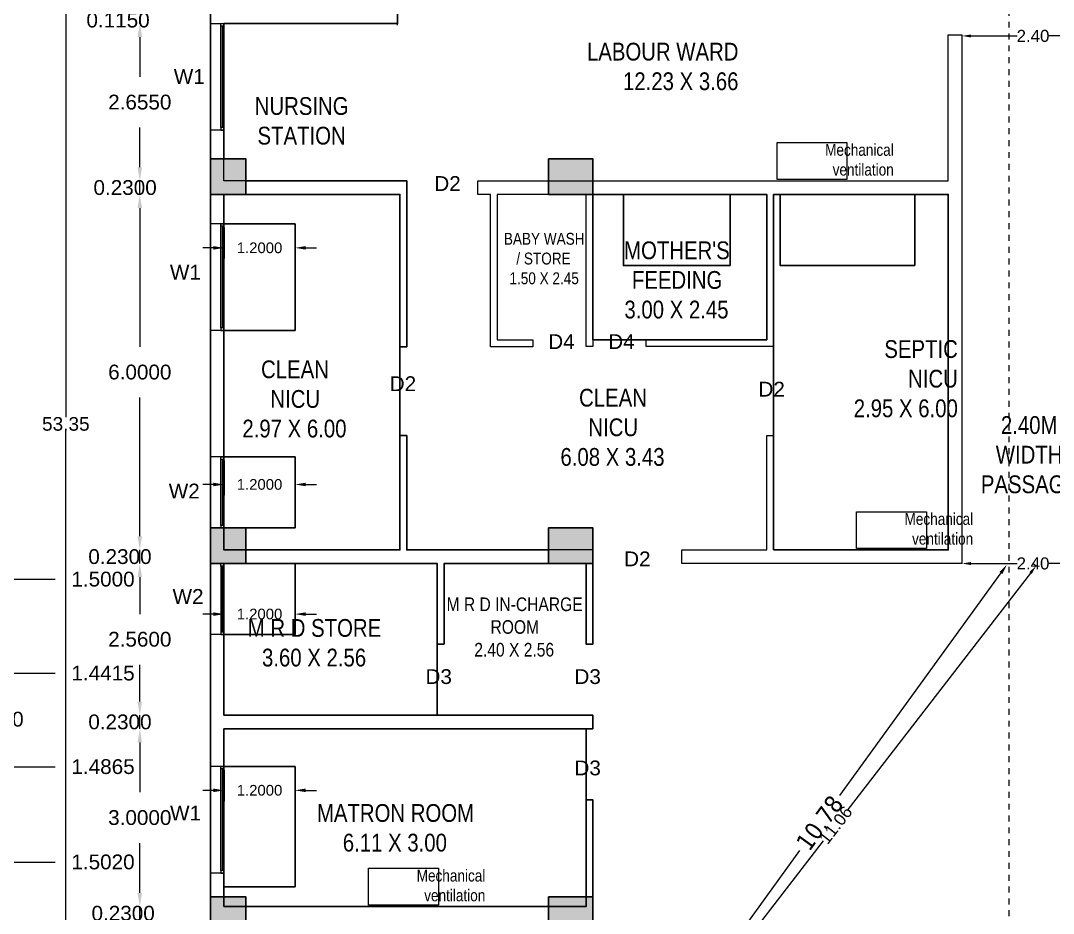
# Model space of a CAD drawing. Header units: metres. Extents: x -38 to 401, y 28 to 287.
# Drawn here: x 263.2 to 280.64, y 180.61 to 195.68 of the extents above; entities that cross this region are included whole.
import ezdxf

# ---------------------------------------------------------------- set-up
doc = ezdxf.new("R2010")
doc.units = ezdxf.units.M
doc.linetypes.add('CENTER', pattern=[2, 1.25, -0.25, 0.25, -0.25])
for name, color, linetype in [('0 @ 1 (2)', 7, 'Continuous'), ('BLK_1_FLR_2_AC_ROOM_8', 117, 'Continuous'), ('BLK_1_FLR_2_AC_ROOM_9', 117, 'Continuous'), ('BLK_1_FLR_2_ACROOM_8_LIGHT_VENTILATION_1', 117, 'Continuous'), ('BLK_1_FLR_2_ACROOM_9_LIGHT_VENTILATION_1', 117, 'Continuous'), ('BLK_1_FLR_2_CARPET_AREA', 10, 'Continuous'), ('DIST_EXIT', 7, 'Continuous'), ('PATH_WAY', 140, 'Continuous'), ('UBEAM', 1, 'Continuous'), ('UHATCH', 8, 'Continuous')]:
    doc.layers.add(name, color=color, linetype=linetype)
for name, color, linetype, lineweight in [('BLK_1_FLR_2_ EXIT_WIDTH_ DOOR', 7, 'Continuous', 30), ('BLK_1_FLR_2_BLT_UP_AREA', 4, 'Continuous', 30), ('BLK_1_FLR_2_REGULAR_ROOM_3', 4, 'Continuous', 30), ('BLK_1_FLR_2_REGULAR_ROOM_4', 4, 'Continuous', 30), ('BLK_1_FLR_2_REGULAR_ROOM_5', 4, 'Continuous', 30), ('BLK_1_FLR_2_ROOM_3_LIGHT_VENTILATION_1', 7, 'Continuous', 30), ('BLK_1_FLR_2_ROOM_3_LIGHT_VENTILATION_2', 7, 'Continuous', 30), ('BLK_1_FLR_2_ROOM_4_LIGHT_VENTILATION_1', 7, 'Continuous', 30), ('BLK_1_FLR_2_ROOM_5_LIGHT_VENTILATION_1', 7, 'Continuous', 30), ('BLK_1_LVL_2_BLDG_FOOT_PRINT', 4, 'Continuous', 30), ('UCOLUMN', 6, 'Continuous', 30)]:
    doc.layers.add(name, color=color, linetype=linetype, lineweight=lineweight)
doc.styles.add('CODE', font='tahoma.ttf')
doc.styles.get("Standard").update_dxf_attribs({"font": 'arial.ttf'})
doc.dimstyles.new('OUTER', dxfattribs={"dimscale": 0, "dimtxt": 0.3, "dimasz": 0.18, "dimexe": 0.18, "dimexo": 0.0625, "dimgap": 0.09, "dimtad": 0, "dimzin": 0, "dimdsep": 46, "dimtxsty": 'CODE', "dimcen": 0.09, "dimse1": 1, "dimse2": 1, "dimclrd": 8, "dimclrt": 1, "dimadec": 0, "dimazin": 0, "dimtfac": 1, "dimtofl": 0, "dimtmove": 0, "dimatfit": 3, "dimfxl": 0, "dimtolj": 1, "dimtzin": 0, "dimarcsym": 0})
doc.dimstyles.get("Standard").update_dxf_attribs({"dimtxt": 0.18, "dimasz": 0.18, "dimexe": 0.18, "dimexo": 0.0625, "dimgap": 0.09, "dimtad": 0, "dimtih": 1, "dimtoh": 1, "dimdec": 4, "dimzin": 0, "dimdsep": 46, "dimtxsty": 'Standard', "dimcen": 0.09, "dimadec": 0, "dimazin": 0, "dimtfac": 1, "dimtdec": 4, "dimtofl": 0, "dimtmove": 0, "dimatfit": 3, "dimfxl": 0, "dimtolj": 1, "dimtzin": 0, "dimarcsym": 0})
doc.dimstyles.new('STANDARD$0', dxfattribs={"dimtxt": 7, "dimasz": 3, "dimexe": 3, "dimexo": 1, "dimgap": 1.5, "dimtad": 1, "dimdec": 1, "dimzin": 1, "dimdsep": 46, "dimlunit": 4, "dimtxsty": 'Standard', "dimblk": 'OBLIQUE', "dimcen": 0.09375, "dimdle": 1, "dimclrd": 8, "dimclre": 8, "dimclrt": 7, "dimadec": 1, "dimazin": 0, "dimtfac": 1, "dimtdec": 1, "dimtix": 1, "dimtmove": 2, "dimatfit": 3, "dimldrblk": 'ARCHTICK', "dimfxl": 0, "dimfrac": 2, "dimtolj": 1, "dimtzin": 0, "dimarcsym": 0})

# ---------------------------------------------------------------- blocks, each defined once
blk = doc.blocks.new('600X600')
at = {"layer": 'UHATCH', "linetype": 'Continuous'}
h = blk.add_hatch(color=256, dxfattribs=at)
h.dxf.hatch_style = 1
h.paths.add_polyline_path([(600, 600), (0, 600), (0, 0), (600, 0)])
at = {"layer": 'UCOLUMN', "linetype": 'Continuous'}
blk.add_lwpolyline([(0, 0), (600, 0), (600, 600), (0, 600)], close=True, dxfattribs=at)
blk = doc.blocks.new('750 x 750')
blk.add_blockref('600X600', (0, 75))
blk = doc.blocks.new('600X750')
at = {"layer": 'UHATCH', "linetype": 'Continuous'}
h = blk.add_hatch(color=256, dxfattribs=at)
h.dxf.hatch_style = 1
h.paths.add_polyline_path([(0, 600), (-750, 600), (-750, 0), (0, 0)])
at = {"layer": 'UCOLUMN', "linetype": 'Continuous'}
blk.add_lwpolyline([(0, 0), (-750, 0), (-750, 600), (0, 600)], close=True, dxfattribs=at)
blk = doc.blocks.new('ASDFSDFSDFDFD')
at = {"layer": 'UBEAM', "linetype": 'Continuous'}
for p in [(-21550, 15385), (-21550, 9155), (-21550, 2927)]:
    blk.add_blockref('750 x 750', p, dxfattribs=at)
at = {"layer": 'UBEAM', "xscale": -1}
for p in [(-15840, 15460), (-15840, 9230), (-15840, 3002)]:
    blk.add_blockref('600X750', p, dxfattribs=at)
blk = doc.blocks.new('*D58')
at = {"color": 0, "lineweight": -2}
for p, q in [((263.962, 215.32), (263.962, 188.992)), ((263.962, 162.43), (263.962, 188.757))]:
    blk.add_line(p, q, dxfattribs=at)
at = {"color": 0}
for points in [[(263.924, 215.32), (264.001, 215.32), (263.962, 215.55)], [(263.924, 162.43), (264.001, 162.43), (263.962, 162.2)]]:
    blk.add_solid(points, dxfattribs=at)
at = {"layer": 'Defpoints', "color": 0}
for p in [(262.436, 215.55), (260.936, 162.2), (263.962, 162.2)]:
    blk.add_point(p, dxfattribs=at)
at = {"color": 0, "lineweight": 25, "insert": (263.962, 188.875), "char_height": 0.23, "attachment_point": 5}
blk.add_mtext('\\A1;53.35', dxfattribs=at)
blk = doc.blocks.new('*D631')
at = {"color": 0, "lineweight": -2}
for p, q in [((262.343, 180.96), (262.343, 182.002)), ((262.343, 181.481), (263.183, 181.481)), ((263.183, 181.481), (263.783, 181.481))]:
    blk.add_line(p, q, dxfattribs=at)
at = {"color": 0}
for points in [[(262.304, 182.002), (262.381, 182.002), (262.343, 182.232)], [(262.304, 180.96), (262.381, 180.96), (262.343, 180.73)]]:
    blk.add_solid(points, dxfattribs=at)
at = {"layer": 'Defpoints', "color": 0}
for p in [(259.34, 182.232), (262.343, 182.232), (259.34, 180.73)]:
    blk.add_point(p, dxfattribs=at)
at = {"color": 0, "lineweight": 25, "insert": (264.59, 181.481), "char_height": 0.25, "attachment_point": 5}
blk.add_mtext('\\A1;1.5020', dxfattribs=at)
blk = doc.blocks.new('*D633')
at = {"color": 0, "lineweight": -2}
for p, q in [((262.343, 182.577), (262.343, 183.603)), ((262.343, 183.09), (263.183, 183.09)), ((263.183, 183.09), (263.783, 183.09))]:
    blk.add_line(p, q, dxfattribs=at)
at = {"color": 0}
for points in [[(262.304, 183.603), (262.381, 183.603), (262.343, 183.833)], [(262.304, 182.577), (262.381, 182.577), (262.343, 182.347)]]:
    blk.add_solid(points, dxfattribs=at)
at = {"layer": 'Defpoints', "color": 0}
for p in [(259.34, 183.833), (262.343, 183.833), (259.34, 182.347)]:
    blk.add_point(p, dxfattribs=at)
at = {"color": 0, "lineweight": 25, "insert": (264.591, 183.09), "char_height": 0.25, "attachment_point": 5}
blk.add_mtext('\\A1;1.4865', dxfattribs=at)
blk = doc.blocks.new('*D634')
at = {"color": 0, "lineweight": -2}
for p, q in [((262.343, 184.178), (262.343, 184.408)), ((262.343, 183.833), (262.343, 183.948)), ((262.343, 183.603), (262.343, 183.373))]:
    blk.add_line(p, q, dxfattribs=at)
at = {"color": 0}
for points in [[(262.304, 184.178), (262.381, 184.178), (262.343, 183.948)], [(262.304, 183.603), (262.381, 183.603), (262.343, 183.833)]]:
    blk.add_solid(points, dxfattribs=at)
at = {"layer": 'Defpoints', "color": 0}
for p in [(259.34, 183.948), (259.34, 183.833), (262.343, 183.948)]:
    blk.add_point(p, dxfattribs=at)
at = {"color": 0, "lineweight": 25, "insert": (262.716, 183.891), "char_height": 0.25, "attachment_point": 5}
blk.add_mtext('\\A1;0.1150', dxfattribs=at)
blk = doc.blocks.new('*D635')
at = {"color": 0, "lineweight": -2}
for p, q in [((262.343, 184.178), (262.343, 185.16)), ((262.343, 184.669), (263.183, 184.669)), ((263.183, 184.669), (263.783, 184.669))]:
    blk.add_line(p, q, dxfattribs=at)
at = {"color": 0}
for points in [[(262.304, 185.16), (262.381, 185.16), (262.343, 185.39)], [(262.304, 184.178), (262.381, 184.178), (262.343, 183.948)]]:
    blk.add_solid(points, dxfattribs=at)
at = {"layer": 'Defpoints', "color": 0}
for p in [(259.34, 185.39), (262.343, 185.39), (259.34, 183.948)]:
    blk.add_point(p, dxfattribs=at)
at = {"color": 0, "lineweight": 25, "insert": (264.591, 184.669), "char_height": 0.25, "attachment_point": 5}
blk.add_mtext('\\A1;1.4415', dxfattribs=at)
blk = doc.blocks.new('*D637')
at = {"color": 0, "lineweight": -2}
for p, q in [((262.343, 185.735), (262.343, 186.775)), ((262.343, 186.255), (263.183, 186.255)), ((263.183, 186.255), (263.783, 186.255))]:
    blk.add_line(p, q, dxfattribs=at)
at = {"color": 0}
for points in [[(262.304, 186.775), (262.381, 186.775), (262.343, 187.005)], [(262.304, 185.735), (262.381, 185.735), (262.343, 185.505)]]:
    blk.add_solid(points, dxfattribs=at)
at = {"layer": 'Defpoints', "color": 0}
for p in [(259.34, 187.005), (262.343, 187.005), (259.34, 185.505)]:
    blk.add_point(p, dxfattribs=at)
at = {"color": 0, "lineweight": 25, "insert": (264.59, 186.255), "char_height": 0.25, "attachment_point": 5}
blk.add_mtext('\\A1;1.5000', dxfattribs=at)
blk = doc.blocks.new('*D517')
at = {"color": 0, "lineweight": -2}
for p, q in [((265.211, 180.96), (265.211, 181.19)), ((265.211, 180.5), (265.211, 180.73)), ((265.211, 180.27), (265.211, 180.04))]:
    blk.add_line(p, q, dxfattribs=at)
at = {"color": 0}
for points in [[(265.173, 180.96), (265.25, 180.96), (265.211, 180.73)], [(265.173, 180.27), (265.25, 180.27), (265.211, 180.5)]]:
    blk.add_solid(points, dxfattribs=at)
at = {"layer": 'Defpoints', "color": 0}
for p in [(265.211, 180.73), (266.633, 180.73), (266.633, 180.5)]:
    blk.add_point(p, dxfattribs=at)
at = {"color": 0, "lineweight": 25, "insert": (264.93, 180.615), "char_height": 0.25, "attachment_point": 5}
blk.add_mtext('\\A1;0.2300', dxfattribs=at)
blk = doc.blocks.new('*D518')
at = {"color": 0, "lineweight": -2}
for p, q in [((265.211, 183.5), (265.211, 182.658)), ((265.211, 180.96), (265.211, 181.802))]:
    blk.add_line(p, q, dxfattribs=at)
at = {"color": 0}
for points in [[(265.173, 183.5), (265.25, 183.5), (265.211, 183.73)], [(265.173, 180.96), (265.25, 180.96), (265.211, 180.73)]]:
    blk.add_solid(points, dxfattribs=at)
at = {"layer": 'Defpoints', "color": 0}
for p in [(265.211, 183.73), (266.633, 183.73), (266.633, 180.73)]:
    blk.add_point(p, dxfattribs=at)
at = {"color": 0, "lineweight": 25, "insert": (265.211, 182.23), "char_height": 0.25, "attachment_point": 5}
blk.add_mtext('\\A1;3.0000', dxfattribs=at)
blk = doc.blocks.new('*D519')
at = {"color": 0, "lineweight": -2}
for p, q in [((265.211, 184.19), (265.211, 184.42)), ((265.211, 183.73), (265.211, 183.96)), ((265.211, 183.5), (265.211, 183.27))]:
    blk.add_line(p, q, dxfattribs=at)
at = {"color": 0}
for points in [[(265.173, 184.19), (265.25, 184.19), (265.211, 183.96)], [(265.173, 183.5), (265.25, 183.5), (265.211, 183.73)]]:
    blk.add_solid(points, dxfattribs=at)
at = {"layer": 'Defpoints', "color": 0}
for p in [(265.211, 183.96), (266.633, 183.96), (266.633, 183.73)]:
    blk.add_point(p, dxfattribs=at)
at = {"color": 0, "lineweight": 25, "insert": (264.876, 183.845), "char_height": 0.25, "attachment_point": 5}
blk.add_mtext('\\A1;0.2300', dxfattribs=at)
blk = doc.blocks.new('*D520')
at = {"color": 0, "lineweight": -2}
for p, q in [((265.211, 186.29), (265.211, 185.667)), ((265.211, 184.19), (265.211, 184.812))]:
    blk.add_line(p, q, dxfattribs=at)
at = {"color": 0}
for points in [[(265.173, 186.29), (265.25, 186.29), (265.211, 186.52)], [(265.173, 184.19), (265.25, 184.19), (265.211, 183.96)]]:
    blk.add_solid(points, dxfattribs=at)
at = {"layer": 'Defpoints', "color": 0}
for p in [(265.211, 186.52), (266.403, 186.52), (266.633, 183.96)]:
    blk.add_point(p, dxfattribs=at)
at = {"color": 0, "lineweight": 25, "insert": (265.211, 185.24), "char_height": 0.25, "attachment_point": 5}
blk.add_mtext('\\A1;2.5600', dxfattribs=at)
blk = doc.blocks.new('*D521')
at = {"color": 0, "lineweight": -2}
for p, q in [((265.211, 186.98), (265.211, 187.21)), ((265.211, 186.52), (265.211, 186.75)), ((265.211, 186.29), (265.211, 186.06))]:
    blk.add_line(p, q, dxfattribs=at)
at = {"color": 0}
for points in [[(265.173, 186.98), (265.25, 186.98), (265.211, 186.75)], [(265.173, 186.29), (265.25, 186.29), (265.211, 186.52)]]:
    blk.add_solid(points, dxfattribs=at)
at = {"layer": 'Defpoints', "color": 0}
for p in [(265.211, 186.75), (266.633, 186.75), (266.403, 186.52)]:
    blk.add_point(p, dxfattribs=at)
at = {"color": 0, "lineweight": 25, "insert": (264.876, 186.635), "char_height": 0.25, "attachment_point": 5}
blk.add_mtext('\\A1;0.2300', dxfattribs=at)
blk = doc.blocks.new('*D522')
at = {"color": 0, "lineweight": -2}
for p, q in [((265.211, 192.52), (265.211, 190.177)), ((265.211, 186.98), (265.211, 189.322))]:
    blk.add_line(p, q, dxfattribs=at)
at = {"color": 0}
for points in [[(265.173, 192.52), (265.25, 192.52), (265.211, 192.75)], [(265.173, 186.98), (265.25, 186.98), (265.211, 186.75)]]:
    blk.add_solid(points, dxfattribs=at)
at = {"layer": 'Defpoints', "color": 0}
for p in [(265.211, 192.75), (266.633, 192.75), (266.633, 186.75)]:
    blk.add_point(p, dxfattribs=at)
at = {"color": 0, "lineweight": 25, "insert": (265.211, 189.75), "char_height": 0.25, "attachment_point": 5}
blk.add_mtext('\\A1;6.0000', dxfattribs=at)
blk = doc.blocks.new('*D523')
at = {"color": 0, "lineweight": -2}
for p, q in [((265.211, 193.21), (265.211, 193.44)), ((265.211, 192.75), (265.211, 192.98)), ((265.211, 192.52), (265.211, 192.29))]:
    blk.add_line(p, q, dxfattribs=at)
at = {"color": 0}
for points in [[(265.173, 193.21), (265.25, 193.21), (265.211, 192.98)], [(265.173, 192.52), (265.25, 192.52), (265.211, 192.75)]]:
    blk.add_solid(points, dxfattribs=at)
at = {"layer": 'Defpoints', "color": 0}
for p in [(265.211, 192.98), (266.633, 192.98), (266.633, 192.75)]:
    blk.add_point(p, dxfattribs=at)
at = {"color": 0, "lineweight": 25, "insert": (264.963, 192.865), "char_height": 0.25, "attachment_point": 5}
blk.add_mtext('\\A1;0.2300', dxfattribs=at)
blk = doc.blocks.new('*D524')
at = {"color": 0, "lineweight": -2}
for p, q in [((265.211, 195.405), (265.211, 194.735)), ((265.211, 193.21), (265.211, 193.88))]:
    blk.add_line(p, q, dxfattribs=at)
at = {"color": 0}
for points in [[(265.173, 195.405), (265.25, 195.405), (265.211, 195.635)], [(265.173, 193.21), (265.25, 193.21), (265.211, 192.98)]]:
    blk.add_solid(points, dxfattribs=at)
at = {"layer": 'Defpoints', "color": 0}
for p in [(265.211, 195.635), (266.403, 195.635), (266.633, 192.98)]:
    blk.add_point(p, dxfattribs=at)
at = {"color": 0, "lineweight": 25, "insert": (265.211, 194.307), "char_height": 0.25, "attachment_point": 5}
blk.add_mtext('\\A1;2.6550', dxfattribs=at)
blk = doc.blocks.new('*D525')
at = {"color": 0, "lineweight": -2}
for p, q in [((265.211, 195.98), (265.211, 196.21)), ((265.211, 195.635), (265.211, 195.75)), ((265.211, 195.405), (265.211, 195.175))]:
    blk.add_line(p, q, dxfattribs=at)
at = {"color": 0}
for points in [[(265.173, 195.98), (265.25, 195.98), (265.211, 195.75)], [(265.173, 195.405), (265.25, 195.405), (265.211, 195.635)]]:
    blk.add_solid(points, dxfattribs=at)
at = {"layer": 'Defpoints', "color": 0}
for p in [(265.211, 195.75), (266.633, 195.75), (266.403, 195.635)]:
    blk.add_point(p, dxfattribs=at)
at = {"color": 0, "lineweight": 25, "insert": (264.844, 195.692), "char_height": 0.25, "attachment_point": 5}
blk.add_mtext('\\A1;0.1150', dxfattribs=at)
blk = doc.blocks.new('*D1261')
at = {"color": 8, "lineweight": -2}
for p, q in [((279.75, 186.361), (277.028, 182.604)), ((273.635, 177.92), (276.356, 181.676))]:
    blk.add_line(p, q, dxfattribs=at)
at = {"color": 8}
for points in [[(279.726, 186.378), (279.774, 186.343), (279.855, 186.506)], [(273.611, 177.938), (273.659, 177.902), (273.529, 177.774)]]:
    blk.add_solid(points, dxfattribs=at)
at = {"layer": 'Defpoints', "color": 0}
for p in [(279.884, 186.486), (273.529, 177.774), (273.557, 177.754)]:
    blk.add_point(p, dxfattribs=at)
at = {"color": 1, "lineweight": 30, "insert": (276.692, 182.14), "char_height": 0.3, "attachment_point": 5, "rotation": 54.0784, "style": 'CODE'}
blk.add_mtext('\\A1;10.78', dxfattribs=at)
blk = doc.blocks.new('*D743')
at = {"layer": 'Defpoints', "color": 0}
for p in [(279.093, 195.445), (281.493, 195.445), (281.493, 195.425)]:
    blk.add_point(p, dxfattribs=at)
at = {"layer": 'PATH_WAY', "color": 0, "lineweight": -2}
for p, q in [((279.093, 195.445), (279.093, 195.425)), ((279.245, 195.425), (280.025, 195.425)), ((281.34, 195.425), (280.56, 195.425)), ((281.493, 195.445), (281.493, 195.425))]:
    blk.add_line(p, q, dxfattribs=at)
at = {"layer": 'PATH_WAY', "color": 0}
for points in [[(279.245, 195.45), (279.245, 195.4), (279.093, 195.425)], [(281.34, 195.45), (281.34, 195.4), (281.493, 195.425)]]:
    blk.add_solid(points, dxfattribs=at)
at = {"layer": 'PATH_WAY', "color": 0, "lineweight": 30, "insert": (280.293, 195.425), "char_height": 0.2032, "attachment_point": 5}
blk.add_mtext('\\A1;2.40', dxfattribs=at)
blk = doc.blocks.new('*D828')
at = {"layer": 'BLK_1_FLR_2_ EXIT_WIDTH_ DOOR', "color": 0, "lineweight": -2}
for p, q in [((279.245, 186.52), (280.025, 186.52)), ((281.34, 186.52), (280.56, 186.52))]:
    blk.add_line(p, q, dxfattribs=at)
at = {"layer": 'BLK_1_FLR_2_ EXIT_WIDTH_ DOOR', "color": 0}
for points in [[(279.245, 186.545), (279.245, 186.494), (279.093, 186.52)], [(281.34, 186.545), (281.34, 186.494), (281.493, 186.52)]]:
    blk.add_solid(points, dxfattribs=at)
at = {"layer": 'Defpoints', "color": 0}
for p in [(279.093, 186.52), (281.493, 186.52), (281.493, 186.52)]:
    blk.add_point(p, dxfattribs=at)
at = {"layer": 'BLK_1_FLR_2_ EXIT_WIDTH_ DOOR', "color": 0, "lineweight": 30, "insert": (280.293, 186.52), "char_height": 0.2032, "attachment_point": 5}
blk.add_mtext('\\A1;2.40', dxfattribs=at)
blk = doc.blocks.new('*D947')
at = {"layer": 'BLK_1_FLR_2_ROOM_3_LIGHT_VENTILATION_1', "color": 0, "lineweight": -2}
for p, q in [((266.633, 192.192), (266.633, 191.668)), ((267.833, 192.192), (267.833, 191.668)), ((266.453, 191.848), (266.273, 191.848)), ((268.013, 191.848), (268.193, 191.848))]:
    blk.add_line(p, q, dxfattribs=at)
at = {"layer": 'BLK_1_FLR_2_ROOM_3_LIGHT_VENTILATION_1', "color": 0}
for points in [[(266.453, 191.878), (266.453, 191.818), (266.633, 191.848)], [(268.013, 191.878), (268.013, 191.818), (267.833, 191.848)]]:
    blk.add_solid(points, dxfattribs=at)
at = {"layer": 'Defpoints', "color": 0}
for p in [(266.633, 192.255), (267.833, 192.255), (267.833, 191.848)]:
    blk.add_point(p, dxfattribs=at)
at = {"layer": 'BLK_1_FLR_2_ROOM_3_LIGHT_VENTILATION_1', "color": 0, "lineweight": 30, "insert": (267.233, 191.848), "char_height": 0.18, "attachment_point": 5}
blk.add_mtext('\\A1;1.2000', dxfattribs=at)
blk = doc.blocks.new('*D948')
at = {"layer": 'BLK_1_FLR_2_ROOM_3_LIGHT_VENTILATION_2', "color": 0, "lineweight": -2}
for p, q in [((266.633, 188.257), (266.633, 187.674)), ((267.833, 188.257), (267.833, 187.674)), ((266.453, 187.854), (266.273, 187.854)), ((268.013, 187.854), (268.193, 187.854))]:
    blk.add_line(p, q, dxfattribs=at)
at = {"layer": 'BLK_1_FLR_2_ROOM_3_LIGHT_VENTILATION_2', "color": 0}
for points in [[(266.453, 187.884), (266.453, 187.824), (266.633, 187.854)], [(268.013, 187.884), (268.013, 187.824), (267.833, 187.854)]]:
    blk.add_solid(points, dxfattribs=at)
at = {"layer": 'Defpoints', "color": 0}
for p in [(266.633, 188.32), (267.833, 188.32), (267.833, 187.854)]:
    blk.add_point(p, dxfattribs=at)
at = {"layer": 'BLK_1_FLR_2_ROOM_3_LIGHT_VENTILATION_2', "color": 0, "lineweight": 30, "insert": (267.233, 187.854), "char_height": 0.18, "attachment_point": 5}
blk.add_mtext('\\A1;1.2000', dxfattribs=at)
blk = doc.blocks.new('*D949')
at = {"layer": 'BLK_1_FLR_2_ROOM_4_LIGHT_VENTILATION_1', "color": 0, "lineweight": -2}
for p, q in [((266.633, 185.382), (266.633, 185.846)), ((267.833, 185.382), (267.833, 185.846)), ((266.453, 185.666), (266.273, 185.666)), ((268.013, 185.666), (268.193, 185.666))]:
    blk.add_line(p, q, dxfattribs=at)
at = {"layer": 'BLK_1_FLR_2_ROOM_4_LIGHT_VENTILATION_1', "color": 0}
for points in [[(266.453, 185.696), (266.453, 185.636), (266.633, 185.666)], [(268.013, 185.696), (268.013, 185.636), (267.833, 185.666)]]:
    blk.add_solid(points, dxfattribs=at)
at = {"layer": 'Defpoints', "color": 0}
for p in [(267.833, 185.666), (266.633, 185.32), (267.833, 185.32)]:
    blk.add_point(p, dxfattribs=at)
at = {"layer": 'BLK_1_FLR_2_ROOM_4_LIGHT_VENTILATION_1', "color": 0, "lineweight": 30, "insert": (267.233, 185.666), "char_height": 0.18, "attachment_point": 5}
blk.add_mtext('\\A1;1.2000', dxfattribs=at)
blk = doc.blocks.new('*D950')
at = {"layer": 'BLK_1_FLR_2_ROOM_5_LIGHT_VENTILATION_1', "color": 0, "lineweight": -2}
for p, q in [((266.633, 183.032), (266.633, 182.511)), ((267.833, 183.032), (267.833, 182.511)), ((266.453, 182.691), (266.273, 182.691)), ((268.013, 182.691), (268.193, 182.691))]:
    blk.add_line(p, q, dxfattribs=at)
at = {"layer": 'BLK_1_FLR_2_ROOM_5_LIGHT_VENTILATION_1', "color": 0}
for points in [[(266.453, 182.721), (266.453, 182.661), (266.633, 182.691)], [(268.013, 182.721), (268.013, 182.661), (267.833, 182.691)]]:
    blk.add_solid(points, dxfattribs=at)
at = {"layer": 'Defpoints', "color": 0}
for p in [(266.633, 183.095), (267.833, 183.095), (267.833, 182.691)]:
    blk.add_point(p, dxfattribs=at)
at = {"layer": 'BLK_1_FLR_2_ROOM_5_LIGHT_VENTILATION_1', "color": 0, "lineweight": 30, "insert": (267.233, 182.691), "char_height": 0.18, "attachment_point": 5}
blk.add_mtext('\\A1;1.2000', dxfattribs=at)
blk = doc.blocks.new('*D723')
at = {"layer": 'Defpoints', "color": 0}
for p in [(280.293, 186.52), (280.345, 186.48), (273.526, 177.77)]:
    blk.add_point(p, dxfattribs=at)
at = {"layer": 'DIST_EXIT', "color": 0, "lineweight": -2}
for p, q in [((280.293, 186.52), (280.345, 186.48)), ((280.251, 186.359), (277.167, 182.37)), ((273.671, 177.85), (276.756, 181.839)), ((273.526, 177.77), (273.578, 177.73))]:
    blk.add_line(p, q, dxfattribs=at)
at = {"layer": 'DIST_EXIT', "color": 0}
for points in [[(280.231, 186.375), (280.272, 186.343), (280.345, 186.48)], [(273.651, 177.866), (273.691, 177.835), (273.578, 177.73)]]:
    blk.add_solid(points, dxfattribs=at)
at = {"layer": 'DIST_EXIT', "color": 0, "lineweight": 30, "insert": (276.961, 182.105), "char_height": 0.2032, "attachment_point": 5, "rotation": 52.2841}
blk.add_mtext('\\A1;11.06', dxfattribs=at)

msp = doc.modelspace()

# ---------------------------------------------------------------- linework, layer by layer
at = {"linetype": 'CENTER', "lineweight": 20, "ltscale": 0.05}
msp.add_line((279.88359, 217.26594), (279.88359, 160.05121), dxfattribs=at)
at = {"color": 7, "lineweight": 25}
for p, q in [((266.4028, 197.77979), (266.4028, 195.63479)), ((269.5628, 195.60479), (269.5628, 196.61979)), ((266.4028, 195.63479), (266.4028, 193.83479)), ((266.40281, 195.63479), (269.56279, 195.63479)), ((266.58169, 193.87738), (266.58168, 195.61874)), ((266.60371, 195.5922), (266.60372, 193.87738)), ((266.61223, 195.5922), (266.61224, 193.87738)), ((266.63279, 195.61874), (266.6328, 193.87738)), ((266.4028, 193.83479), (266.4028, 192.25479)), ((266.63281, 193.83479), (266.40281, 193.83479)), ((266.6328, 192.97979), (266.6328, 193.83479)), ((269.7178, 192.97979), (266.6328, 192.97979)), ((269.7178, 190.17979), (269.7178, 192.97979)), ((266.6328, 192.25479), (266.6328, 192.74979)), ((266.6328, 192.74979), (269.6028, 192.74979)), ((269.6028, 192.74979), (269.6028, 190.17979)), ((266.6328, 192.25479), (266.4028, 192.25479)), ((266.4028, 192.25479), (266.4028, 190.45479)), ((266.58169, 190.49738), (266.58168, 192.23874)), ((266.60371, 192.2122), (266.60372, 190.49738)), ((266.61223, 192.2122), (266.61224, 190.49738)), ((266.63279, 192.23874), (266.6328, 190.49738)), ((266.4028, 190.45479), (266.4028, 188.31979)), ((266.6328, 190.45479), (266.4028, 190.45479)), ((266.6328, 188.31979), (266.6328, 190.45479)), ((269.6028, 190.17979), (269.7178, 190.17979)), ((269.7178, 188.67979), (269.6028, 188.67979)), ((269.6028, 188.67979), (269.6028, 186.74979)), ((269.7178, 186.74979), (269.7178, 188.67979)), ((266.6328, 188.31979), (266.4028, 188.31979)), ((266.4028, 188.31979), (266.4028, 187.11979)), ((266.5817, 187.16238), (266.58169, 188.30374)), ((266.60372, 188.2772), (266.60373, 187.16238)), ((266.61224, 188.2772), (266.61225, 187.16238)), ((266.6328, 188.30374), (266.6328, 187.16238)), ((266.4028, 187.11979), (266.4028, 186.51979)), ((266.6328, 187.11979), (266.4028, 187.11979)), ((266.6328, 186.74979), (266.6328, 187.11979)), ((269.6028, 186.74979), (266.6328, 186.74979)), ((272.8628, 186.74979), (269.7178, 186.74979)), ((272.8628, 185.15979), (272.8628, 186.74979)), ((266.4028, 185.31979), (266.4028, 186.51979)), ((266.6328, 186.51979), (266.4028, 186.51979)), ((266.5817, 186.4772), (266.58169, 185.33584)), ((266.60372, 185.36238), (266.60373, 186.4772)), ((266.61224, 185.36238), (266.61225, 186.4772)), ((266.6328, 186.51979), (270.2328, 186.51979)), ((266.6328, 185.33584), (266.6328, 186.4772)), ((270.2328, 186.51979), (270.2328, 185.15979)), ((270.3478, 186.51979), (272.7478, 186.51979)), ((270.3478, 185.15979), (270.3478, 186.51979)), ((272.7478, 186.51979), (272.7478, 185.15979)), ((266.4028, 185.31979), (266.4028, 183.09479)), ((266.6328, 185.31979), (266.4028, 185.31979)), ((266.6328, 183.95979), (266.6328, 185.31979)), ((270.2328, 185.15979), (270.3478, 185.15979)), ((272.7478, 185.15979), (272.8628, 185.15979)), ((272.8628, 183.95979), (266.6328, 183.95979)), ((272.8628, 183.72979), (272.8628, 183.95979)), ((266.6328, 183.72979), (272.8628, 183.72979)), ((266.6328, 183.09479), (266.6328, 183.72979)), ((266.4028, 183.09479), (266.4028, 181.29479)), ((266.6328, 183.09479), (266.4028, 183.09479)), ((266.58169, 181.33738), (266.58168, 183.07874)), ((266.60371, 183.0522), (266.60372, 181.33738)), ((266.61223, 183.0522), (266.61224, 181.33738)), ((266.63279, 183.07874), (266.6328, 181.33738)), ((272.7478, 182.52979), (272.7478, 180.72979)), ((272.8628, 182.52979), (272.7478, 182.52979)), ((272.8628, 178.76979), (272.8628, 182.52979)), ((266.4028, 181.29479), (266.4028, 178.51479)), ((266.6328, 181.29479), (266.4028, 181.29479)), ((266.6328, 180.72979), (266.6328, 181.29479)), ((272.7478, 180.72979), (266.6328, 180.72979))]:
    msp.add_line(p, q, dxfattribs=at)
for points in [[(266.63279, 195.5922), (266.58168, 195.5922), (266.58168, 195.63479), (266.63279, 195.63479)], [(274.3628, 186.51979), (274.3628, 186.74979), (275.7978, 186.74979), (275.7978, 188.68121), (275.9128, 188.68121), (275.9128, 186.74979), (278.8628, 186.74979), (278.8628, 192.74979), (275.9128, 192.74979), (275.9128, 190.18121), (273.7628, 190.18123), (273.7628, 190.29621), (275.7978, 190.29621), (275.7978, 192.74979), (272.8628, 192.74979), (272.8628, 190.1812), (272.7478, 190.18122), (272.7478, 192.74979), (271.2478, 192.74979), (271.2478, 190.29479), (271.8478, 190.29479), (271.8478, 190.17979), (271.1328, 190.17979), (271.1328, 192.74979), (270.9178, 192.74979), (270.9178, 192.97979), (278.8628, 192.97979), (278.8628, 195.44479), (279.0928, 195.44479), (279.0928, 186.51979)], [(266.6328, 193.87738), (266.58169, 193.87738), (266.58169, 193.83479), (266.6328, 193.83479)], [(275.97164, 193.62483), (277.15107, 193.62483), (277.15107, 193.00341), (275.97164, 193.00341)], [(266.63279, 192.2122), (266.58168, 192.2122), (266.58168, 192.25479), (266.63279, 192.25479)], [(266.6328, 190.49738), (266.58169, 190.49738), (266.58169, 190.45479), (266.6328, 190.45479)], [(266.6328, 188.2772), (266.58169, 188.2772), (266.58169, 188.31979), (266.6328, 188.31979)], [(277.3126, 187.39483), (278.49203, 187.39483), (278.49203, 186.77341), (277.3126, 186.77341)], [(266.6328, 187.16238), (266.5817, 187.16238), (266.5817, 187.11979), (266.6328, 187.11979)], [(266.6328, 186.4772), (266.5817, 186.4772), (266.5817, 186.51979), (266.6328, 186.51979)], [(266.6328, 185.36238), (266.58169, 185.36238), (266.58169, 185.31979), (266.6328, 185.31979)], [(266.63279, 183.0522), (266.58168, 183.0522), (266.58168, 183.09479), (266.63279, 183.09479)], [(269.07515, 181.37483), (270.25458, 181.37483), (270.25458, 180.75341), (269.07515, 180.75341)], [(266.6328, 181.33738), (266.58169, 181.33738), (266.58169, 181.29479), (266.6328, 181.29479)]]:
    msp.add_lwpolyline(points, close=True, dxfattribs=at)
at = {"layer": 'BLK_1_FLR_2_AC_ROOM_8', "color": 2, "lineweight": 30}
msp.add_lwpolyline([(275.7978, 190.29621), (272.8628, 190.29621), (272.8628, 192.74979), (275.7978, 192.74979)], close=True, dxfattribs=at)
at = {"layer": 'BLK_1_FLR_2_AC_ROOM_9', "color": 2, "lineweight": 30}
msp.add_lwpolyline([(275.9128, 186.74979), (278.8628, 186.74979), (278.8628, 192.74979), (275.9128, 192.74979)], close=True, dxfattribs=at)
at = {"layer": 'BLK_1_FLR_2_ACROOM_8_LIGHT_VENTILATION_1', "color": 2, "lineweight": 30}
msp.add_lwpolyline([(275.17684, 191.54979), (273.37684, 191.54979), (273.37684, 192.74979), (275.17684, 192.74979)], close=True, dxfattribs=at)
at = {"layer": 'BLK_1_FLR_2_ACROOM_9_LIGHT_VENTILATION_1', "color": 2, "lineweight": 30}
msp.add_lwpolyline([(278.29507, 191.54979), (276.02434, 191.54979), (276.02434, 192.74979), (278.29507, 192.74979)], close=True, dxfattribs=at)
at = {"layer": 'BLK_1_FLR_2_BLT_UP_AREA', "color": 12, "lineweight": 30}
msp.add_lwpolyline([(266.4028, 162.19968), (266.4028, 215.54979), (289.4528, 215.54979), (289.4528, 205.57979), (287.9528, 205.57979), (287.9528, 162.19968)], close=True, dxfattribs=at)
at = {"layer": 'BLK_1_FLR_2_CARPET_AREA', "color": 15, "linetype": 'Continuous', "lineweight": 30}
msp.add_lwpolyline([(272.8628, 178.76979), (272.8628, 182.52979), (272.7478, 182.52979), (272.7478, 180.89229), (272.1128, 180.89229), (272.1128, 180.72979), (267.0028, 180.72979), (267.0028, 180.89229), (266.6328, 180.89229), (266.6328, 183.72979), (272.8628, 183.72979), (272.8628, 183.95979), (266.6328, 183.95979), (266.6328, 186.51979), (270.2328, 186.51979), (270.2328, 185.15979), (270.3478, 185.15979), (270.3478, 186.51979), (272.7478, 186.51979), (272.7478, 185.15979), (272.8628, 185.15979), (272.8628, 187.11979), (272.1128, 187.11979), (272.1128, 186.74979), (269.7178, 186.74979), (269.7178, 188.67979), (269.6028, 188.67979), (269.6028, 186.74979), (267.0028, 186.74979), (267.0028, 187.11979), (266.6328, 187.11979), (266.6328, 192.74979), (269.6028, 192.74979), (269.6028, 190.17979), (269.7178, 190.17979), (269.7178, 192.97979), (267.0028, 192.97979), (267.0028, 193.34979), (266.6328, 193.34979), (266.6328, 195.63479), (269.5628, 195.63479), (269.5628, 196.61979)], dxfattribs=at)
at = {"layer": 'BLK_1_FLR_2_REGULAR_ROOM_3', "color": 2, "lineweight": 30}
msp.add_lwpolyline([(269.6028, 186.74979), (266.6328, 186.74979), (266.6328, 192.74979), (269.6028, 192.74979)], close=True, dxfattribs=at)
at = {"layer": 'BLK_1_FLR_2_REGULAR_ROOM_4', "color": 2, "lineweight": 30}
msp.add_lwpolyline([(270.2328, 186.51979), (266.6328, 186.51979), (266.6328, 183.95979), (270.2328, 183.95979)], close=True, dxfattribs=at)
at = {"layer": 'BLK_1_FLR_2_REGULAR_ROOM_5', "color": 2, "lineweight": 30}
msp.add_lwpolyline([(266.6328, 180.72979), (272.7478, 180.72979), (272.7478, 183.72979), (266.6328, 183.72979)], close=True, dxfattribs=at)
at = {"layer": 'BLK_1_FLR_2_ROOM_3_LIGHT_VENTILATION_1', "color": 2, "lineweight": 30}
msp.add_lwpolyline([(267.8328, 192.25479), (267.8328, 190.45479), (266.6328, 190.45479), (266.6328, 192.25479)], close=True, dxfattribs=at)
at = {"layer": 'BLK_1_FLR_2_ROOM_3_LIGHT_VENTILATION_2', "color": 2, "lineweight": 30}
msp.add_lwpolyline([(267.8328, 188.31979), (267.8328, 187.11979), (266.6328, 187.11979), (266.6328, 188.31979)], close=True, dxfattribs=at)
at = {"layer": 'BLK_1_FLR_2_ROOM_4_LIGHT_VENTILATION_1', "color": 2, "lineweight": 30}
msp.add_lwpolyline([(267.8328, 186.51979), (267.8328, 185.31979), (266.6328, 185.31979), (266.6328, 186.51979)], close=True, dxfattribs=at)
at = {"layer": 'BLK_1_FLR_2_ROOM_5_LIGHT_VENTILATION_1', "color": 2, "lineweight": 30}
msp.add_lwpolyline([(267.8328, 183.09479), (267.8328, 181.06468), (266.6328, 181.06468), (266.6328, 183.09479)], close=True, dxfattribs=at)
at = {"layer": 'BLK_1_LVL_2_BLDG_FOOT_PRINT', "color": 1}
msp.add_lwpolyline([(266.40278, 162.19979), (266.40278, 215.54979), (289.45278, 215.54979), (289.45278, 205.57979), (287.95278, 205.57979), (287.95278, 162.19979)], close=True, dxfattribs=at)

# ---------------------------------------------------------------- block references
at = {"color": 7, "lineweight": 25, "xscale": 0.001, "yscale": 0.001, "zscale": 0.001}
msp.add_blockref('ASDFSDFSDFDFD', (287.9528, 177.28979), dxfattribs=at)
msp.add_blockref('ASDFSDFSDFDFD', (287.9528, 177.28979), dxfattribs=at)

# ---------------------------------------------------------------- texts
at = {"color": 7, "lineweight": 25}
for s, insert, char_height, width, attachment_point in [('{\\fArial Narrow|b0|i0|c0|p34;LABOUR WARD\\P12.23 X 3.66}', (275.31924, 195.31053), 0.3, 3.0224593, 3), ('{\\fArial Narrow|b0|i0|c0|p34;\\W7.7674; \\W1;NURSING \\P{\\W8.25241; }STATION}', (266.41013, 194.39256), 0.3, 3.0224593, 1), ('{\\fArial Narrow|b0|i0|c0|p34;Mechanical\\Pventilation}', (277.94168, 193.06569), 0.2, 2.774038, 9), ('{\\fArial Narrow|b0|i0|c0|p34;\\W6.65665;  \\W1;BABY WASH \\P\\W8.31136;  \\W1;/ STORE\\P\\W7.39434;  \\W1;1.50 X 2.45}', (270.51043, 192.10137), 0.2, 3.0224593, 1), ("{\\fArial Narrow|b0|i0|c0|p34;\\W6.70637; \\W1;MOTHER'S \\P{\\W8.082174; }FEEDING\\P{\\W6.760975; }3.00 X 2.45}", (272.7478, 191.95674), 0.3, 3.0224593, 1), ('{\\fArial Narrow|b0|i0|c0|p34;SEPTIC\\PNICU\\P2.95 X 6.00}', (279.02371, 190.29002), 0.3, 3.0224593, 3), ('{\\fArial Narrow|b0|i0|c0|p34;\\W5.0277;  \\W1;CLEAN\\P\\W5.85104;  \\W1;NICU\\P{\\W6.75348; }2.97 X 6.00}', (266.29789, 189.94817), 0.3, 3.0224593, 1), ('{\\fArial Narrow|b0|i0|c0|p34;\\W5.0277;  \\W1;CLEAN\\P\\W5.85104;  \\W1;NICU\\P{\\W6.764187; }6.08 X 3.43}', (271.66729, 189.46938), 0.3, 3.0224593, 1), ('{\\fArial Narrow|b0|i0|c0|p34;\\W5.5004;  \\W1;2.40M\\P\\W5.04858;  \\W1;WIDTH\\P{\\W7.453694; }PASSAGE}', (278.69995, 189.00748), 0.3, 3.0224593, 1), ('{\\fArial Narrow|b0|i0|c0|p34;Mechanical\\Pventilation}', (279.28263, 186.83569), 0.2, 2.774038, 9), ('{\\fArial Narrow|b0|i0|c0|p34;\\W5.17654; \\W1;M R D IN-CHARGE \\P\\W7.65251;  \\W1;ROOM\\P\\W5.78153;  \\W1;2.40 X 2.56}', (270.0118, 185.9468), 0.23, 3.0224593, 1), ('{\\fArial Narrow|b0|i0|c0|p34;\\W4.25669; \\W1;M R D STORE\\P{\\W6.771682; }3.60 X 2.56}', (266.6278, 185.58245), 0.3, 3.0224593, 1), ('{\\fArial Narrow|b0|i0|c0|p34;\\W2.19781; \\W1;MATRON ROOM\\P{\\W6.767399; }6.11 X 3.00}', (267.99214, 182.45866), 0.3, 3.0224593, 1), ('{\\fArial Narrow|b0|i0|c0|p34;Mechanical\\Pventilation}', (271.04519, 180.81569), 0.2, 2.774038, 9)]:
    msp.add_mtext(s, dxfattribs=dict(at, insert=insert, char_height=char_height, width=width, attachment_point=attachment_point))
at = {"color": 7, "lineweight": 25, "char_height": 0.25, "attachment_point": 1}
for s, insert in [('W1', (265.78483, 194.86572)), ('D2', (270.18383, 193.05913)), ('W1', (265.71938, 191.56198)), ('D4', (272.10739, 190.3909)), ('D4', (273.12039, 190.39105)), ('D2', (269.43077, 189.67971)), ('D2', (275.65677, 189.58818)), ('W2', (265.69983, 187.86772)), ('D2', (273.38883, 186.72313)), ('W2', (265.76383, 186.08909)), ('D3', (270.03483, 184.73614)), ('D3', (272.54983, 184.73614)), ('D3', (272.54983, 183.19448)), ('W1', (265.72183, 182.43272))]:
    msp.add_mtext_dynamic_manual_height_columns(s, width=331.5310086, gutter_width=1000, heights=[0], dxfattribs=dict(at, insert=insert))

# ---------------------------------------------------------------- dimensions: what is measured, and where the dimension line sits
at = {"color": 7, "lineweight": 25}
dim = msp.add_linear_dim(base=(263.96222, 162.19979), p1=(262.43587, 215.54979), p2=(260.93587, 162.19979), angle=90, text='53.35', dimstyle='Standard', override={"dimscale": 1, "dimtxt": 0.23, "dimasz": 0.23, "dimgap": 0, "dimse1": 1, "dimse2": 1, "dimtmove": 1}, dxfattribs=at)
dim.commit()
dim.dimension.update_dxf_attribs({"geometry": '*D58', "text_midpoint": (263.96222, 188.87479)})
at = {"lineweight": 25}
for base, p1, p2, picture, middle in [((265.21123, 195.74979), (266.4028, 195.63479), (266.6328, 195.74979), '*D525', (264.8445, 195.69229)), ((265.21123, 192.97979), (266.6328, 192.74979), (266.6328, 192.97979), '*D523', (264.96268, 192.86479)), ((265.21123, 186.74979), (266.4028, 186.51979), (266.6328, 186.74979), '*D521', (264.87602, 186.63479)), ((262.34265, 183.94829), (259.34025, 183.83329), (259.34025, 183.94829), '*D634', (262.71571, 183.89079)), ((265.21123, 183.95979), (266.6328, 183.72979), (266.6328, 183.95979), '*D519', (264.87646, 183.84479)), ((265.21123, 180.72979), (266.6328, 180.49979), (266.6328, 180.72979), '*D517', (264.92955, 180.61479))]:
    dim = msp.add_linear_dim(base=base, p1=p1, p2=p2, angle=90, dimstyle='Standard', override={"dimscale": 1, "dimtxt": 0.25, "dimasz": 0.23, "dimgap": 0.3, "dimpost": '\\X', "dimse1": 1, "dimse2": 1, "dimtmove": 1, "dimfxl": 25.4}, dxfattribs=at)
    dim.commit()
    dim.dimension.update_dxf_attribs({"geometry": picture, "text_midpoint": middle, "dimtype": 128})
for base, p1, p2, picture, middle in [((265.21123, 195.63479), (266.6328, 192.97979), (266.4028, 195.63479), '*D524', (265.21123, 194.30729)), ((265.21123, 192.74979), (266.6328, 186.74979), (266.6328, 192.74979), '*D522', (265.21123, 189.74979)), ((262.34265, 187.00479), (259.34025, 185.50479), (259.34025, 187.00479), '*D637', (264.08322, 186.25479)), ((265.21123, 186.51979), (266.6328, 183.95979), (266.4028, 186.51979), '*D520', (265.21123, 185.23979)), ((262.34265, 185.38979), (259.34025, 183.94829), (259.34025, 185.38979), '*D635', (264.08322, 184.66904)), ((262.34265, 183.83329), (259.34025, 182.34679), (259.34025, 183.83329), '*D633', (264.08322, 183.09004)), ((265.21123, 183.72979), (266.6328, 180.72979), (266.6328, 183.72979), '*D518', (265.21123, 182.22979)), ((262.34265, 182.23179), (259.34025, 180.72979), (259.34025, 182.23179), '*D631', (264.08322, 181.48079))]:
    dim = msp.add_linear_dim(base=base, p1=p1, p2=p2, angle=90, dimstyle='Standard', override={"dimscale": 1, "dimtxt": 0.25, "dimasz": 0.23, "dimgap": 0.3, "dimpost": '\\X', "dimse1": 1, "dimse2": 1, "dimtmove": 1, "dimfxl": 25.4}, dxfattribs=at)
    dim.commit()
    dim.dimension.update_dxf_attribs({"geometry": picture, "text_midpoint": middle})
at = {"layer": '0 @ 1 (2)', "color": 3, "lineweight": 30}
dim = msp.add_aligned_dim(p1=(279.88359, 186.48598), p2=(273.55747, 177.75373), distance=-0.03478, dimstyle='OUTER', override={"dimscale": 1, "dimtix": 0, "dimtofl": 0, "dimtmove": 0, "dimatfit": 3, "dimfxl": 100}, dxfattribs=at)
dim.commit()
dim.dimension.update_dxf_attribs({"geometry": '*D1261', "text_midpoint": (276.69237, 182.14026)})
at = {"layer": 'BLK_1_FLR_2_ EXIT_WIDTH_ DOOR', "color": 2, "lineweight": 30}
dim = msp.add_aligned_dim(p1=(279.0928, 186.51979), p2=(281.4928, 186.51979), distance=0, dimstyle='STANDARD$0', override={"dimscale": 0.001, "dimtxt": 203.2, "dimasz": 152.5, "dimexe": 0, "dimexo": 0, "dimgap": 2.286, "dimtad": 0, "dimtoh": 1, "dimdec": 2, "dimzin": 0, "dimlunit": 2, "dimpost": '', "dimcen": 2.286, "dimdle": 0, "dimclrd": 0, "dimclre": 0, "dimclrt": 0, "dimadec": 0, "dimtdec": 2, "dimtix": 0, "dimtofl": 0, "dimtmove": 0, "dimfxl": 89.5, "dimfxlon": 1, "dimfrac": 0}, dxfattribs=at)
dim.commit()
dim.dimension.update_dxf_attribs({"geometry": '*D828', "text_midpoint": (280.2928, 186.51979)})
at = {"layer": 'BLK_1_FLR_2_ROOM_3_LIGHT_VENTILATION_1', "color": 232, "lineweight": 30}
dim = msp.add_linear_dim(base=(267.8328, 191.84758), p1=(266.6328, 192.25479), p2=(267.8328, 192.25479), dimstyle='STANDARD$0', override={"dimtxt": 0.18, "dimasz": 0.18, "dimexe": 0.18, "dimexo": 0.0625, "dimgap": 0.09, "dimtad": 0, "dimtih": 1, "dimtoh": 1, "dimdec": 4, "dimzin": 0, "dimlunit": 2, "dimpost": '', "dimcen": 0.09, "dimdle": 0, "dimclrd": 0, "dimclre": 0, "dimclrt": 0, "dimadec": 0, "dimtdec": 4, "dimtix": 0, "dimtofl": 0, "dimtmove": 0, "dimfrac": 0}, dxfattribs=at)
dim.commit()
dim.dimension.update_dxf_attribs({"geometry": '*D947', "text_midpoint": (267.2328, 191.84758)})
at = {"layer": 'BLK_1_FLR_2_ROOM_3_LIGHT_VENTILATION_2', "color": 232, "lineweight": 30}
dim = msp.add_linear_dim(base=(267.8328, 187.85378), p1=(266.6328, 188.31979), p2=(267.8328, 188.31979), dimstyle='STANDARD$0', override={"dimtxt": 0.18, "dimasz": 0.18, "dimexe": 0.18, "dimexo": 0.0625, "dimgap": 0.09, "dimtad": 0, "dimtih": 1, "dimtoh": 1, "dimdec": 4, "dimzin": 0, "dimlunit": 2, "dimpost": '', "dimcen": 0.09, "dimdle": 0, "dimclrd": 0, "dimclre": 0, "dimclrt": 0, "dimadec": 0, "dimtdec": 4, "dimtix": 0, "dimtofl": 0, "dimtmove": 0, "dimfrac": 0}, dxfattribs=at)
dim.commit()
dim.dimension.update_dxf_attribs({"geometry": '*D948', "text_midpoint": (267.2328, 187.85378)})
at = {"layer": 'BLK_1_FLR_2_ROOM_4_LIGHT_VENTILATION_1', "color": 232, "lineweight": 30}
dim = msp.add_linear_dim(base=(267.8328, 185.66556), p1=(266.6328, 185.31979), p2=(267.8328, 185.31979), dimstyle='STANDARD$0', override={"dimtxt": 0.18, "dimasz": 0.18, "dimexe": 0.18, "dimexo": 0.0625, "dimgap": 0.09, "dimtad": 0, "dimtih": 1, "dimtoh": 1, "dimdec": 4, "dimzin": 0, "dimlunit": 2, "dimpost": '', "dimcen": 0.09, "dimdle": 0, "dimclrd": 0, "dimclre": 0, "dimclrt": 0, "dimadec": 0, "dimtdec": 4, "dimtix": 0, "dimtofl": 0, "dimtmove": 0, "dimfrac": 0}, dxfattribs=at)
dim.commit()
dim.dimension.update_dxf_attribs({"geometry": '*D949', "text_midpoint": (267.2328, 185.66556)})
at = {"layer": 'BLK_1_FLR_2_ROOM_5_LIGHT_VENTILATION_1', "color": 232, "lineweight": 30}
dim = msp.add_linear_dim(base=(267.8328, 182.69111), p1=(266.6328, 183.09479), p2=(267.8328, 183.09479), dimstyle='STANDARD$0', override={"dimtxt": 0.18, "dimasz": 0.18, "dimexe": 0.18, "dimexo": 0.0625, "dimgap": 0.09, "dimtad": 0, "dimtih": 1, "dimtoh": 1, "dimdec": 4, "dimzin": 0, "dimlunit": 2, "dimpost": '', "dimcen": 0.09, "dimdle": 0, "dimclrd": 0, "dimclre": 0, "dimclrt": 0, "dimadec": 0, "dimtdec": 4, "dimtix": 0, "dimtofl": 0, "dimtmove": 0, "dimfrac": 0}, dxfattribs=at)
dim.commit()
dim.dimension.update_dxf_attribs({"geometry": '*D950', "text_midpoint": (267.2328, 182.69111)})
at = {"layer": 'DIST_EXIT', "color": 7, "lineweight": 30}
dim = msp.add_aligned_dim(p1=(273.52615, 177.76979), p2=(280.2928, 186.51979), distance=-0.06563, dimstyle='STANDARD$0', override={"dimscale": 0.001, "dimtxt": 203.2, "dimasz": 152.5, "dimexe": 0, "dimexo": 0, "dimgap": 2.286, "dimtad": 0, "dimtoh": 1, "dimdec": 2, "dimzin": 0, "dimlunit": 2, "dimpost": '', "dimcen": 2.286, "dimdle": 0, "dimclrd": 0, "dimclre": 0, "dimclrt": 0, "dimadec": 0, "dimtdec": 2, "dimtix": 0, "dimtofl": 0, "dimtmove": 0, "dimfxl": 89.5, "dimfxlon": 1, "dimfrac": 0}, dxfattribs=at)
dim.commit()
dim.dimension.update_dxf_attribs({"geometry": '*D723', "text_midpoint": (276.96139, 182.10464)})
at = {"layer": 'PATH_WAY', "color": 4, "lineweight": 30}
dim = msp.add_linear_dim(base=(281.4928, 195.42498), p1=(279.0928, 195.44479), p2=(281.4928, 195.44479), dimstyle='STANDARD$0', override={"dimscale": 0.001, "dimtxt": 203.2, "dimasz": 152.5, "dimexe": 0, "dimexo": 0, "dimgap": 2.286, "dimtad": 0, "dimtoh": 1, "dimdec": 2, "dimzin": 0, "dimlunit": 2, "dimpost": '', "dimcen": 2.286, "dimdle": 0, "dimclrd": 0, "dimclre": 0, "dimclrt": 0, "dimadec": 0, "dimtdec": 2, "dimtix": 0, "dimtofl": 0, "dimtmove": 0, "dimfxl": 89.5, "dimfxlon": 1, "dimfrac": 0}, dxfattribs=at)
dim.commit()
dim.dimension.update_dxf_attribs({"geometry": '*D743', "text_midpoint": (280.2928, 195.42498)})

doc.saveas('drawing.dxf')
